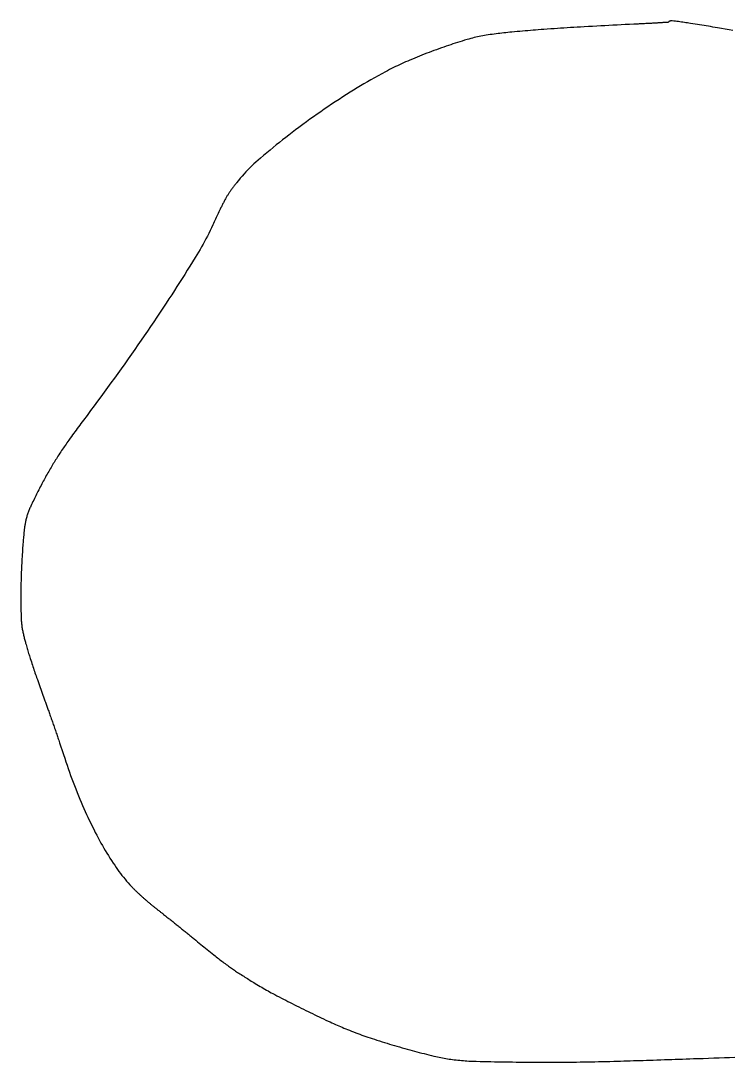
# Model space of a CAD drawing. Extents: x 0 to 1024, y 0 to 751.
# Drawn here: x 0 to 512, y 0 to 751 of the extents above; entities that cross this region are included whole.
import ezdxf

# ---------------------------------------------------------------- set-up
doc = ezdxf.new("R2010")
doc.units = 0

msp = doc.modelspace()

# ---------------------------------------------------------------- linework, layer by layer
for p, q in [((468.23, 750.39), (468, 750.31)), ((468.47, 750.46), (468.23, 750.39)), ((468.72, 750.51), (468.47, 750.46)), ((468.97, 750.54), (468.72, 750.51)), ((469.23, 750.55), (468.97, 750.54)), ((469.49, 750.54), (469.23, 750.55)), ((469.75, 750.52), (469.49, 750.54)), ((470.9, 750.37), (469.75, 750.52)), ((472.01, 750.23), (470.9, 750.37)), ((359.92, 742.95), (358, 742.77)), ((361.82, 743.11), (359.92, 742.95)), ((363.7, 743.28), (361.82, 743.11)), ((365.57, 743.43), (363.7, 743.28)), ((367.45, 743.59), (365.57, 743.43)), ((369.33, 743.74), (367.45, 743.59)), ((371.23, 743.89), (369.33, 743.74)), ((373.15, 744.04), (371.23, 743.89)), ((375.12, 744.19), (373.15, 744.04)), ((377.12, 744.34), (375.12, 744.19)), ((379.64, 744.52), (377.12, 744.34)), ((382.1, 744.7), (379.64, 744.52)), ((384.51, 744.87), (382.1, 744.7)), ((386.9, 745.03), (384.51, 744.87)), ((389.26, 745.19), (386.9, 745.03)), ((391.61, 745.35), (389.26, 745.19)), ((393.97, 745.5), (391.61, 745.35)), ((396.33, 745.64), (393.97, 745.5)), ((398.71, 745.79), (396.33, 745.64)), ((401.13, 745.93), (398.71, 745.79)), ((403.6, 746.08), (401.13, 745.93)), ((406.11, 746.22), (403.6, 746.08)), ((409.23, 746.4), (406.11, 746.22)), ((412.28, 746.56), (409.23, 746.4)), ((415.27, 746.73), (412.28, 746.56)), ((418.22, 746.89), (415.27, 746.73)), ((421.14, 747.04), (418.22, 746.89)), ((424.05, 747.19), (421.14, 747.04)), ((426.97, 747.34), (424.05, 747.19)), ((429.89, 747.49), (426.97, 747.34)), ((432.84, 747.64), (429.89, 747.49)), ((435.84, 747.79), (432.84, 747.64)), ((438.88, 747.93), (435.84, 747.79)), ((442, 748.08), (438.88, 747.93)), ((442.82, 748.12), (442, 748.08)), ((443.62, 748.16), (442.82, 748.12)), ((444.4, 748.2), (443.62, 748.16)), ((445.18, 748.24), (444.4, 748.2)), ((445.95, 748.27), (445.18, 748.24)), ((446.71, 748.31), (445.95, 748.27)), ((447.48, 748.35), (446.71, 748.31)), ((448.24, 748.39), (447.48, 748.35)), ((449.02, 748.43), (448.24, 748.39)), ((449.8, 748.47), (449.02, 748.43)), ((450.61, 748.51), (449.8, 748.47)), ((451.42, 748.55), (450.61, 748.51)), ((452.12, 748.59), (451.42, 748.55)), ((452.8, 748.63), (452.12, 748.59)), ((453.47, 748.66), (452.8, 748.63)), ((454.12, 748.7), (453.47, 748.66)), ((454.78, 748.74), (454.12, 748.7)), ((455.42, 748.77), (454.78, 748.74)), ((456.07, 748.81), (455.42, 748.77)), ((456.73, 748.85), (456.07, 748.81)), ((457.38, 748.89), (456.73, 748.85)), ((458.05, 748.93), (457.38, 748.89)), ((458.73, 748.97), (458.05, 748.93)), ((459.43, 749.01), (458.73, 748.97)), ((460.04, 749.05), (459.43, 749.01)), ((460.65, 749.09), (460.04, 749.05)), ((461.24, 749.12), (460.65, 749.09)), ((461.82, 749.16), (461.24, 749.12)), ((462.4, 749.2), (461.82, 749.16)), ((462.98, 749.23), (462.4, 749.2)), ((463.55, 749.27), (462.98, 749.23)), ((464.13, 749.31), (463.55, 749.27)), ((464.72, 749.34), (464.13, 749.31)), ((465.31, 749.38), (464.72, 749.34)), ((465.91, 749.42), (465.31, 749.38)), ((466.53, 749.46), (465.91, 749.42)), ((466.56, 749.46), (466.53, 749.46)), ((466.6, 749.46), (466.56, 749.46)), ((466.64, 749.47), (466.6, 749.46)), ((466.67, 749.48), (466.64, 749.47)), ((466.7, 749.49), (466.67, 749.48)), ((466.74, 749.5), (466.7, 749.49)), ((466.77, 749.52), (466.74, 749.5)), ((466.8, 749.53), (466.77, 749.52)), ((466.83, 749.55), (466.8, 749.53)), ((466.86, 749.57), (466.83, 749.55)), ((466.89, 749.6), (466.86, 749.57)), ((466.92, 749.62), (466.89, 749.6)), ((466.92, 749.62), (467.12, 749.79)), ((467.33, 749.95), (467.12, 749.79)), ((467.55, 750.09), (467.33, 749.95)), ((467.77, 750.21), (467.55, 750.09)), ((468, 750.31), (467.77, 750.21)), ((473.11, 750.09), (472.01, 750.23)), ((474.19, 749.95), (473.11, 750.09)), ((475.26, 749.8), (474.19, 749.95)), ((476.33, 749.66), (475.26, 749.8)), ((477.39, 749.51), (476.33, 749.66)), ((478.46, 749.36), (477.39, 749.51)), ((479.54, 749.2), (478.46, 749.36)), ((480.64, 749.04), (479.54, 749.2)), ((481.75, 748.88), (480.64, 749.04)), ((482.89, 748.71), (481.75, 748.88)), ((484.58, 748.45), (482.89, 748.71)), ((486.23, 748.2), (484.58, 748.45)), ((487.85, 747.95), (486.23, 748.2)), ((489.44, 747.69), (487.85, 747.95)), ((491.02, 747.44), (489.44, 747.69)), ((492.6, 747.18), (491.02, 747.44)), ((494.17, 746.91), (492.6, 747.18)), ((495.75, 746.65), (494.17, 746.91)), ((497.34, 746.37), (495.75, 746.65)), ((498.95, 746.09), (497.34, 746.37)), ((500.6, 745.79), (498.95, 746.09)), ((502.27, 745.49), (500.6, 745.79)), ((505.12, 744.97), (502.27, 745.49)), ((507.9, 744.46), (505.12, 744.97)), ((510.63, 743.96), (507.9, 744.46)), ((513.32, 743.46), (510.63, 743.96)), ((316.61, 735.47), (314.93, 734.95)), ((318.31, 735.99), (316.61, 735.47)), ((320.05, 736.52), (318.31, 735.99)), ((321.83, 737.05), (320.05, 736.52)), ((323.13, 737.43), (321.83, 737.05)), ((324.4, 737.78), (323.13, 737.43)), ((325.65, 738.11), (324.4, 737.78)), ((326.89, 738.43), (325.65, 738.11)), ((328.12, 738.72), (326.89, 738.43)), ((329.35, 739), (328.12, 738.72)), ((330.59, 739.26), (329.35, 739)), ((331.83, 739.51), (330.59, 739.26)), ((333.08, 739.74), (331.83, 739.51)), ((334.36, 739.96), (333.08, 739.74)), ((335.67, 740.17), (334.36, 739.96)), ((337, 740.37), (335.67, 740.17)), ((338.47, 740.58), (337, 740.37)), ((339.92, 740.78), (338.47, 740.58)), ((341.34, 740.97), (339.92, 740.78)), ((342.74, 741.16), (341.34, 740.97)), ((344.12, 741.33), (342.74, 741.16)), ((345.5, 741.5), (344.12, 741.33)), ((346.89, 741.66), (345.5, 741.5)), ((348.28, 741.82), (346.89, 741.66)), ((349.68, 741.97), (348.28, 741.82)), ((351.1, 742.12), (349.68, 741.97)), ((352.55, 742.26), (351.1, 742.12)), ((354.04, 742.4), (352.55, 742.26)), ((356.04, 742.59), (354.04, 742.4)), ((358, 742.77), (356.04, 742.59)), ((296.13, 728.44), (294.4, 727.79)), ((297.89, 729.09), (296.13, 728.44)), ((299.68, 729.75), (297.89, 729.09)), ((301.52, 730.41), (299.68, 729.75)), ((303.27, 731.03), (301.52, 730.41)), ((304.98, 731.63), (303.27, 731.03)), ((306.66, 732.22), (304.98, 731.63)), ((308.33, 732.79), (306.66, 732.22)), ((309.98, 733.34), (308.33, 732.79)), ((311.62, 733.88), (309.98, 733.34)), ((313.27, 734.42), (311.62, 733.88)), ((314.93, 734.95), (313.27, 734.42)), ((277.51, 720.89), (276.03, 720.23)), ((279.03, 721.55), (277.51, 720.89)), ((280.59, 722.22), (279.03, 721.55)), ((282.38, 722.98), (280.59, 722.22)), ((284.15, 723.71), (282.38, 722.98)), ((285.88, 724.42), (284.15, 723.71)), ((287.59, 725.12), (285.88, 724.42)), ((289.29, 725.8), (287.59, 725.12)), ((290.99, 726.47), (289.29, 725.8)), ((292.69, 727.13), (290.99, 726.47)), ((294.4, 727.79), (292.69, 727.13)), ((263, 713.82), (260.28, 712.36)), ((264.5, 714.61), (263, 713.82)), ((265.97, 715.37), (264.5, 714.61)), ((267.41, 716.11), (265.97, 715.37)), ((268.85, 716.83), (267.41, 716.11)), ((270.27, 717.53), (268.85, 716.83)), ((271.7, 718.22), (270.27, 717.53)), ((273.13, 718.9), (271.7, 718.22)), ((274.57, 719.56), (273.13, 718.9)), ((276.03, 720.23), (274.57, 719.56)), ((249.97, 706.61), (247.48, 705.15)), ((252.48, 708.05), (249.97, 706.61)), ((255.03, 709.48), (252.48, 708.05)), ((257.63, 710.92), (255.03, 709.48)), ((260.28, 712.36), (257.63, 710.92)), ((237.5, 699.09), (234.95, 697.47)), ((240.02, 700.66), (237.5, 699.09)), ((242.51, 702.19), (240.02, 700.66)), ((245, 703.68), (242.51, 702.19)), ((247.48, 705.15), (245, 703.68)), ((224.11, 690.38), (221.47, 688.61)), ((226.8, 692.17), (224.11, 690.38)), ((229.54, 693.97), (226.8, 692.17)), ((232.36, 695.8), (229.54, 693.97)), ((234.95, 697.47), (232.36, 695.8)), ((213.72, 683.26), (211.14, 681.44)), ((216.29, 685.05), (213.72, 683.26)), ((218.87, 686.83), (216.29, 685.05)), ((221.47, 688.61), (218.87, 686.83)), ((203.3, 675.75), (200.6, 673.75)), ((205.95, 677.69), (203.3, 675.75)), ((208.56, 679.58), (205.95, 677.69)), ((211.14, 681.44), (208.56, 679.58)), ((193.37, 668.28), (191.05, 666.49)), ((195.72, 670.08), (193.37, 668.28)), ((198.13, 671.9), (195.72, 670.08)), ((200.6, 673.75), (198.13, 671.9)), ((184.26, 661.1), (182.01, 659.28)), ((186.51, 662.91), (184.26, 661.1)), ((188.77, 664.7), (186.51, 662.91)), ((191.05, 666.49), (188.77, 664.7)), ((175.16, 653.58), (172.8, 651.58)), ((177.47, 655.53), (175.16, 653.58)), ((179.75, 657.42), (177.47, 655.53)), ((182.01, 659.28), (179.75, 657.42)), ((166.62, 646), (165.19, 644.59)), ((168.1, 647.4), (166.62, 646)), ((169.61, 648.79), (168.1, 647.4)), ((171.18, 650.18), (169.61, 648.79)), ((172.8, 651.58), (171.18, 650.18)), ((159.69, 638.72), (158.34, 637.16)), ((161.04, 640.23), (159.69, 638.72)), ((162.4, 641.71), (161.04, 640.23)), ((163.78, 643.16), (162.4, 641.71)), ((165.19, 644.59), (163.78, 643.16)), ((153.04, 630.51), (152.68, 630.02)), ((153.39, 630.98), (153.04, 630.51)), ((153.75, 631.46), (153.39, 630.98)), ((154.12, 631.93), (153.75, 631.46)), ((154.49, 632.41), (154.12, 631.93)), ((154.86, 632.9), (154.49, 632.41)), ((155.25, 633.39), (154.86, 632.9)), ((155.65, 633.88), (155.25, 633.39)), ((157, 635.55), (155.65, 633.88)), ((158.34, 637.16), (157, 635.55)), ((147.93, 622.8), (147.61, 622.22)), ((148.2, 623.27), (147.93, 622.8)), ((148.46, 623.72), (148.2, 623.27)), ((148.72, 624.16), (148.46, 623.72)), ((148.98, 624.6), (148.72, 624.16)), ((149.25, 625.03), (148.98, 624.6)), ((149.51, 625.45), (149.25, 625.03)), ((149.78, 625.87), (149.51, 625.45)), ((150.06, 626.29), (149.78, 625.87)), ((150.34, 626.72), (150.06, 626.29)), ((150.63, 627.14), (150.34, 626.72)), ((150.92, 627.57), (150.63, 627.14)), ((151.23, 628.01), (150.92, 627.57)), ((151.6, 628.53), (151.23, 628.01)), ((151.96, 629.04), (151.6, 628.53)), ((152.32, 629.54), (151.96, 629.04)), ((152.68, 630.02), (152.32, 629.54)), ((144.38, 615.99), (143.87, 614.91)), ((144.67, 616.59), (144.38, 615.99)), ((144.96, 617.17), (144.67, 616.59)), ((145.24, 617.75), (144.96, 617.17)), ((145.53, 618.31), (145.24, 617.75)), ((145.81, 618.87), (145.53, 618.31)), ((146.1, 619.43), (145.81, 618.87)), ((146.39, 619.98), (146.1, 619.43)), ((146.68, 620.53), (146.39, 619.98)), ((146.98, 621.09), (146.68, 620.53)), ((147.29, 621.65), (146.98, 621.09)), ((147.61, 622.22), (147.29, 621.65)), ((140.94, 608.74), (140.47, 607.72)), ((141.42, 609.75), (140.94, 608.74)), ((141.9, 610.77), (141.42, 609.75)), ((142.38, 611.78), (141.9, 610.77)), ((142.87, 612.81), (142.38, 611.78)), ((143.36, 613.85), (142.87, 612.81)), ((143.87, 614.91), (143.36, 613.85)), ((137.52, 601.4), (136.54, 599.36)), ((138.5, 603.5), (137.52, 601.4)), ((139, 604.59), (138.5, 603.5)), ((139.5, 605.65), (139, 604.59)), ((139.98, 606.69), (139.5, 605.65)), ((140.47, 607.72), (139.98, 606.69)), ((133.57, 593.48), (132.56, 591.57)), ((134.57, 595.41), (133.57, 593.48)), ((135.56, 597.37), (134.57, 595.41)), ((136.54, 599.36), (135.56, 597.37)), ((129.37, 585.87), (128.25, 583.95)), ((130.46, 587.77), (129.37, 585.87)), ((131.52, 589.67), (130.46, 587.77)), ((132.56, 591.57), (131.52, 589.67)), ((125.88, 580.03), (123.93, 576.89)), ((127.08, 582.01), (125.88, 580.03)), ((128.25, 583.95), (127.08, 582.01)), ((120.13, 570.8), (118.26, 567.84)), ((122.01, 573.82), (120.13, 570.8)), ((123.93, 576.89), (122.01, 573.82)), ((116.4, 564.9), (114.54, 561.99)), ((118.26, 567.84), (116.4, 564.9)), ((110.79, 556.16), (108.88, 553.22)), ((112.67, 559.08), (110.79, 556.16)), ((114.54, 561.99), (112.67, 559.08)), ((106.93, 550.25), (104.94, 547.22)), ((108.88, 553.22), (106.93, 550.25)), ((100.53, 540.57), (98.21, 537.09)), ((102.9, 544.14), (100.53, 540.57)), ((104.94, 547.22), (102.9, 544.14)), ((95.92, 533.67), (93.65, 530.31)), ((98.21, 537.09), (95.92, 533.67)), ((91.39, 526.99), (89.13, 523.68)), ((93.65, 530.31), (91.39, 526.99)), ((86.87, 520.39), (84.58, 517.08)), ((89.13, 523.68), (86.87, 520.39)), ((79.91, 510.38), (77.5, 506.96)), ((82.26, 513.75), (79.91, 510.38)), ((84.58, 517.08), (82.26, 513.75)), ((75.02, 503.46), (72.49, 499.89)), ((77.5, 506.96), (75.02, 503.46)), ((70, 496.41), (67.55, 492.99)), ((72.49, 499.89), (70, 496.41)), ((65.12, 489.63), (62.71, 486.3)), ((67.55, 492.99), (65.12, 489.63)), ((60.3, 483), (57.88, 479.7)), ((62.71, 486.3), (60.3, 483)), ((52.97, 473.06), (50.46, 469.69)), ((55.44, 476.39), (52.97, 473.06)), ((57.88, 479.7), (55.44, 476.39)), ((47.89, 466.26), (45.26, 462.76)), ((50.46, 469.69), (47.89, 466.26)), ((41.69, 457.99), (40.83, 456.83)), ((42.55, 459.15), (41.69, 457.99)), ((43.44, 460.33), (42.55, 459.15)), ((44.34, 461.54), (43.44, 460.33)), ((45.26, 462.76), (44.34, 461.54)), ((36.56, 450.98), (35.68, 449.76)), ((37.43, 452.18), (36.56, 450.98)), ((38.28, 453.35), (37.43, 452.18)), ((39.13, 454.52), (38.28, 453.35)), ((39.98, 455.67), (39.13, 454.52)), ((40.83, 456.83), (39.98, 455.67)), ((30.77, 442.77), (30.14, 441.83)), ((31.41, 443.71), (30.77, 442.77)), ((32.06, 444.65), (31.41, 443.71)), ((32.72, 445.59), (32.06, 444.65)), ((33.39, 446.55), (32.72, 445.59)), ((34.08, 447.52), (33.39, 446.55)), ((34.79, 448.51), (34.08, 447.52)), ((35.68, 449.76), (34.79, 448.51)), ((26.3, 435.98), (25.72, 435.06)), ((26.91, 436.92), (26.3, 435.98)), ((27.57, 437.94), (26.91, 436.92)), ((28.22, 438.94), (27.57, 437.94)), ((28.86, 439.92), (28.22, 438.94)), ((29.5, 440.88), (28.86, 439.92)), ((30.14, 441.83), (29.5, 440.88)), ((21.34, 427.85), (20.8, 426.9)), ((21.88, 428.77), (21.34, 427.85)), ((22.42, 429.68), (21.88, 428.77)), ((22.96, 430.58), (22.42, 429.68)), ((23.49, 431.48), (22.96, 430.58)), ((24.04, 432.37), (23.49, 431.48)), ((24.59, 433.26), (24.04, 432.37)), ((25.15, 434.15), (24.59, 433.26)), ((25.72, 435.06), (25.15, 434.15)), ((17.4, 420.84), (16.86, 419.85)), ((17.94, 421.84), (17.4, 420.84)), ((18.5, 422.84), (17.94, 421.84)), ((19.07, 423.85), (18.5, 422.84)), ((19.65, 424.88), (19.07, 423.85)), ((20.24, 425.93), (19.65, 424.88)), ((20.8, 426.9), (20.24, 425.93)), ((13.62, 413.69), (13.05, 412.59)), ((14.17, 414.76), (13.62, 413.69)), ((14.72, 415.81), (14.17, 414.76)), ((15.25, 416.84), (14.72, 415.81)), ((15.79, 417.85), (15.25, 416.84)), ((16.32, 418.86), (15.79, 417.85)), ((16.86, 419.85), (16.32, 418.86)), ((9.39, 405.22), (8.88, 404.16)), ((9.9, 406.27), (9.39, 405.22)), ((10.41, 407.31), (9.9, 406.27)), ((10.92, 408.35), (10.41, 407.31)), ((11.44, 409.39), (10.92, 408.35)), ((11.96, 410.44), (11.44, 409.39)), ((12.5, 411.5), (11.96, 410.44)), ((13.05, 412.59), (12.5, 411.5)), ((6.17, 398.29), (5.92, 397.66)), ((6.44, 398.93), (6.17, 398.29)), ((6.72, 399.56), (6.44, 398.93)), ((7.01, 400.21), (6.72, 399.56)), ((7.31, 400.87), (7.01, 400.21)), ((7.84, 401.99), (7.31, 400.87)), ((8.36, 403.09), (7.84, 401.99)), ((8.88, 404.16), (8.36, 403.09)), ((3.66, 390.45), (3.51, 389.81)), ((3.81, 391.09), (3.66, 390.45)), ((3.98, 391.74), (3.81, 391.09)), ((4.16, 392.4), (3.98, 391.74)), ((4.35, 393.07), (4.16, 392.4)), ((4.56, 393.76), (4.35, 393.07)), ((4.77, 394.44), (4.56, 393.76)), ((4.99, 395.1), (4.77, 394.44)), ((5.21, 395.75), (4.99, 395.1)), ((5.44, 396.39), (5.21, 395.75)), ((5.67, 397.03), (5.44, 396.39)), ((5.92, 397.66), (5.67, 397.03)), ((2.5, 383.02), (2.39, 381.97)), ((2.62, 384.1), (2.5, 383.02)), ((2.75, 385.2), (2.62, 384.1)), ((2.84, 385.89), (2.75, 385.2)), ((2.93, 386.57), (2.84, 385.89)), ((3.03, 387.23), (2.93, 386.57)), ((3.14, 387.89), (3.03, 387.23)), ((3.25, 388.53), (3.14, 387.89)), ((3.38, 389.17), (3.25, 388.53)), ((3.51, 389.81), (3.38, 389.17)), ((1.8, 375.75), (1.71, 374.69)), ((1.89, 376.79), (1.8, 375.75)), ((1.98, 377.83), (1.89, 376.79)), ((2.07, 378.86), (1.98, 377.83)), ((2.17, 379.89), (2.07, 378.86)), ((2.28, 380.92), (2.17, 379.89)), ((2.39, 381.97), (2.28, 380.92)), ((1.32, 369.2), (1.22, 367.6)), ((1.43, 370.83), (1.32, 369.2)), ((1.55, 372.5), (1.43, 370.83)), ((1.63, 373.6), (1.55, 372.5)), ((1.71, 374.69), (1.63, 373.6)), ((0.85, 361.34), (0.77, 359.77)), ((0.94, 362.9), (0.85, 361.34)), ((1.02, 364.45), (0.94, 362.9)), ((1.12, 366.02), (1.02, 364.45)), ((1.22, 367.6), (1.12, 366.02)), ((0.48, 353.28), (0.42, 351.7)), ((0.55, 354.95), (0.48, 353.28)), ((0.62, 356.58), (0.55, 354.95)), ((0.69, 358.19), (0.62, 356.58)), ((0.77, 359.77), (0.69, 358.19)), ((0.24, 345.67), (0.21, 344.19)), ((0.28, 347.15), (0.24, 345.67)), ((0.32, 348.65), (0.28, 347.15)), ((0.37, 350.16), (0.32, 348.65)), ((0.42, 351.7), (0.37, 350.16)), ((0.13, 338.23), (0.12, 336.68)), ((0.14, 339.74), (0.13, 338.23)), ((0.16, 341.24), (0.14, 339.74)), ((0.18, 342.72), (0.16, 341.24)), ((0.21, 344.19), (0.18, 342.72)), ((0.12, 336.68), (0.12, 335.1)), ((0.12, 335.1), (0.12, 333.77)), ((0.12, 333.77), (0.12, 332.47)), ((0.12, 332.47), (0.13, 331.19)), ((0.13, 331.19), (0.14, 329.92)), ((0.14, 329.92), (0.16, 328.67)), ((0.16, 328.67), (0.18, 327.43)), ((0.18, 327.43), (0.2, 326.18)), ((0.2, 326.18), (0.23, 324.93)), ((0.23, 324.93), (0.26, 323.67)), ((0.26, 323.67), (0.3, 322.39)), ((0.3, 322.39), (0.35, 321.08)), ((0.35, 321.08), (0.39, 319.75)), ((0.39, 319.75), (0.43, 318.96)), ((0.43, 318.96), (0.47, 318.19)), ((0.47, 318.19), (0.52, 317.43)), ((0.52, 317.43), (0.58, 316.69)), ((0.58, 316.69), (0.66, 315.95)), ((0.66, 315.95), (0.74, 315.22)), ((0.74, 315.22), (0.83, 314.49)), ((0.83, 314.49), (0.94, 313.75)), ((0.94, 313.75), (1.06, 313.01)), ((1.06, 313.01), (1.19, 312.27)), ((1.19, 312.27), (1.33, 311.51)), ((1.33, 311.51), (1.48, 310.73)), ((1.48, 310.73), (1.64, 309.98)), ((1.64, 309.98), (1.8, 309.24)), ((1.8, 309.24), (1.96, 308.52)), ((1.96, 308.52), (2.12, 307.81)), ((2.12, 307.81), (2.29, 307.1)), ((2.29, 307.1), (2.46, 306.4)), ((2.46, 306.4), (2.63, 305.71)), ((2.63, 305.71), (2.81, 305.01)), ((2.81, 305.01), (2.99, 304.3)), ((2.99, 304.3), (3.18, 303.58)), ((3.18, 303.58), (3.38, 302.86)), ((3.38, 302.86), (3.59, 302.12)), ((3.59, 302.12), (3.87, 301.15)), ((3.87, 301.15), (4.14, 300.2)), ((4.14, 300.2), (4.41, 299.27)), ((4.41, 299.27), (4.68, 298.35)), ((4.68, 298.35), (4.95, 297.45)), ((4.95, 297.45), (5.22, 296.54)), ((5.22, 296.54), (5.49, 295.64)), ((5.49, 295.64), (5.77, 294.74)), ((5.77, 294.74), (6.05, 293.83)), ((6.05, 293.83), (6.34, 292.9)), ((6.34, 292.9), (6.63, 291.96)), ((6.63, 291.96), (6.94, 291)), ((6.94, 291), (7.32, 289.81)), ((7.32, 289.81), (7.7, 288.64)), ((7.7, 288.64), (8.07, 287.49)), ((8.07, 287.49), (8.44, 286.36)), ((8.44, 286.36), (8.81, 285.25)), ((8.81, 285.25), (9.18, 284.13)), ((9.18, 284.13), (9.55, 283.02)), ((9.55, 283.02), (9.93, 281.91)), ((9.93, 281.91), (10.31, 280.78)), ((10.31, 280.78), (10.7, 279.64)), ((10.7, 279.64), (11.1, 278.48)), ((11.1, 278.48), (11.51, 277.3)), ((11.51, 277.3), (12.03, 275.84)), ((12.03, 275.84), (12.53, 274.41)), ((12.53, 274.41), (13.02, 273.01)), ((13.02, 273.01), (13.51, 271.62)), ((13.51, 271.62), (14, 270.25)), ((14, 270.25), (14.48, 268.89)), ((14.48, 268.89), (14.97, 267.53)), ((14.97, 267.53), (15.46, 266.16)), ((15.46, 266.16), (15.96, 264.78)), ((15.96, 264.78), (16.47, 263.38)), ((16.47, 263.38), (16.98, 261.96)), ((16.98, 261.96), (17.51, 260.5)), ((17.51, 260.5), (17.8, 259.72)), ((17.8, 259.72), (18.08, 258.95)), ((18.08, 258.95), (18.35, 258.2)), ((18.35, 258.2), (18.62, 257.46)), ((18.62, 257.46), (18.88, 256.73)), ((18.88, 256.73), (19.14, 256)), ((19.14, 256), (19.41, 255.27)), ((19.41, 255.27), (19.67, 254.53)), ((19.67, 254.53), (19.93, 253.79)), ((19.93, 253.79), (20.2, 253.04)), ((20.2, 253.04), (20.47, 252.27)), ((20.47, 252.27), (20.75, 251.49)), ((20.75, 251.49), (21.08, 250.57)), ((21.08, 250.57), (21.39, 249.67)), ((21.39, 249.67), (21.7, 248.79)), ((21.7, 248.79), (22.01, 247.92)), ((22.01, 247.92), (22.31, 247.05)), ((22.31, 247.05), (22.61, 246.19)), ((22.61, 246.19), (22.91, 245.33)), ((22.91, 245.33), (23.21, 244.47)), ((23.21, 244.47), (23.52, 243.6)), ((23.52, 243.6), (23.82, 242.71)), ((23.82, 242.71), (24.13, 241.81)), ((24.13, 241.81), (24.45, 240.89)), ((24.45, 240.89), (24.77, 239.99)), ((24.77, 239.99), (25.07, 239.1)), ((25.07, 239.1), (25.37, 238.22)), ((25.37, 238.22), (25.67, 237.36)), ((25.67, 237.36), (25.96, 236.51)), ((25.96, 236.51), (26.25, 235.66)), ((26.25, 235.66), (26.54, 234.81)), ((26.54, 234.81), (26.83, 233.96)), ((26.83, 233.96), (27.13, 233.1)), ((27.13, 233.1), (27.42, 232.22)), ((27.42, 232.22), (27.72, 231.33)), ((27.72, 231.33), (28.03, 230.42)), ((28.03, 230.42), (28.28, 229.68)), ((28.28, 229.68), (28.53, 228.95)), ((28.53, 228.95), (28.77, 228.24)), ((28.77, 228.24), (29, 227.53)), ((29, 227.53), (29.24, 226.83)), ((29.24, 226.83), (29.47, 226.14)), ((29.47, 226.14), (29.7, 225.44)), ((29.7, 225.44), (29.93, 224.74)), ((29.93, 224.74), (30.16, 224.03)), ((30.16, 224.03), (30.4, 223.32)), ((30.4, 223.32), (30.63, 222.59)), ((30.63, 222.59), (30.88, 221.84)), ((30.88, 221.84), (31.73, 219.23)), ((31.73, 219.23), (32.58, 216.67)), ((32.58, 216.67), (33.43, 214.17)), ((33.43, 214.17), (34.29, 211.71)), ((34.29, 211.71), (35.15, 209.28)), ((35.15, 209.28), (36.02, 206.86)), ((36.02, 206.86), (36.9, 204.45)), ((36.9, 204.45), (37.81, 202.03)), ((37.81, 202.03), (38.74, 199.6)), ((38.74, 199.6), (39.7, 197.14)), ((39.7, 197.14), (40.69, 194.64)), ((40.69, 194.64), (41.71, 192.09)), ((41.71, 192.09), (42.67, 189.76)), ((42.67, 189.76), (43.61, 187.48)), ((43.61, 187.48), (44.56, 185.26)), ((44.56, 185.26), (45.51, 183.07)), ((45.51, 183.07), (46.47, 180.91)), ((46.47, 180.91), (47.44, 178.77)), ((47.44, 178.77), (48.43, 176.64)), ((48.43, 176.64), (49.45, 174.51)), ((49.45, 174.51), (50.49, 172.36)), ((50.49, 172.36), (51.56, 170.19)), ((51.56, 170.19), (52.67, 167.99)), ((52.67, 167.99), (53.81, 165.75)), ((53.81, 165.75), (54.84, 163.78)), ((54.84, 163.78), (55.87, 161.86)), ((55.87, 161.86), (56.88, 159.98)), ((56.88, 159.98), (57.91, 158.13)), ((57.91, 158.13), (58.93, 156.31)), ((58.93, 156.31), (59.97, 154.51)), ((59.97, 154.51), (61.03, 152.72)), ((61.03, 152.72), (62.11, 150.93)), ((62.11, 150.93), (63.21, 149.13)), ((63.21, 149.13), (64.35, 147.32)), ((64.35, 147.32), (65.52, 145.48)), ((65.52, 145.48), (66.73, 143.62)), ((66.73, 143.62), (67.77, 142.06)), ((67.77, 142.06), (68.81, 140.54)), ((68.81, 140.54), (69.84, 139.07)), ((69.84, 139.07), (70.88, 137.63)), ((70.88, 137.63), (71.94, 136.22)), ((71.94, 136.22), (73.01, 134.83)), ((73.01, 134.83), (74.1, 133.46)), ((74.1, 133.46), (75.22, 132.1)), ((75.22, 132.1), (76.37, 130.75)), ((76.37, 130.75), (77.56, 129.39)), ((77.56, 129.39), (78.78, 128.03)), ((78.78, 128.03), (80.05, 126.65)), ((80.05, 126.65), (80.35, 126.34)), ((80.35, 126.34), (80.64, 126.03)), ((80.64, 126.03), (80.92, 125.73)), ((80.92, 125.73), (81.21, 125.44)), ((81.21, 125.44), (81.49, 125.15)), ((81.49, 125.15), (81.77, 124.86)), ((81.77, 124.86), (82.05, 124.58)), ((82.05, 124.58), (82.34, 124.3)), ((82.34, 124.3), (82.63, 124.01)), ((82.63, 124.01), (82.93, 123.72)), ((82.93, 123.72), (83.23, 123.43)), ((83.23, 123.43), (83.55, 123.13)), ((83.55, 123.13), (83.95, 122.76)), ((83.95, 122.76), (84.34, 122.39)), ((84.34, 122.39), (84.73, 122.02)), ((84.73, 122.02), (85.11, 121.67)), ((85.11, 121.67), (85.49, 121.32)), ((85.49, 121.32), (85.87, 120.97)), ((85.87, 120.97), (86.25, 120.62)), ((86.25, 120.62), (86.63, 120.27)), ((86.63, 120.27), (87.02, 119.92)), ((87.02, 119.92), (87.41, 119.56)), ((87.41, 119.56), (87.82, 119.2)), ((87.82, 119.2), (88.23, 118.83)), ((88.23, 118.83), (88.66, 118.45)), ((88.66, 118.45), (89.08, 118.08)), ((89.08, 118.08), (89.5, 117.71)), ((89.5, 117.71), (89.91, 117.35)), ((89.91, 117.35), (90.31, 116.99)), ((90.31, 116.99), (90.72, 116.64)), ((90.72, 116.64), (91.13, 116.29)), ((91.13, 116.29), (91.54, 115.94)), ((91.54, 115.94), (91.96, 115.58)), ((91.96, 115.58), (92.38, 115.22)), ((92.38, 115.22), (92.81, 114.86)), ((92.81, 114.86), (93.25, 114.49)), ((93.25, 114.49), (93.64, 114.16)), ((93.64, 114.16), (94.03, 113.84)), ((94.03, 113.84), (94.41, 113.52)), ((94.41, 113.52), (94.78, 113.22)), ((94.78, 113.22), (95.16, 112.91)), ((95.16, 112.91), (95.53, 112.61)), ((95.53, 112.61), (95.9, 112.31)), ((95.9, 112.31), (96.28, 112.01)), ((96.28, 112.01), (96.66, 111.71)), ((96.66, 111.71), (97.05, 111.41)), ((97.05, 111.41), (97.44, 111.1)), ((97.44, 111.1), (97.85, 110.79)), ((97.85, 110.79), (98.31, 110.43)), ((98.31, 110.43), (98.75, 110.09)), ((98.75, 110.09), (99.19, 109.75)), ((99.19, 109.75), (99.62, 109.41)), ((99.62, 109.41), (100.05, 109.08)), ((100.05, 109.08), (100.47, 108.75)), ((100.47, 108.75), (100.89, 108.42)), ((100.89, 108.42), (101.32, 108.09)), ((101.32, 108.09), (101.75, 107.75)), ((101.75, 107.75), (102.18, 107.41)), ((102.18, 107.41), (102.63, 107.06)), ((102.63, 107.06), (103.08, 106.7)), ((103.08, 106.7), (103.7, 106.21)), ((103.7, 106.21), (104.31, 105.72)), ((104.31, 105.72), (104.9, 105.25)), ((104.9, 105.25), (105.49, 104.78)), ((105.49, 104.78), (106.07, 104.32)), ((106.07, 104.32), (106.65, 103.86)), ((106.65, 103.86), (107.23, 103.4)), ((107.23, 103.4), (107.81, 102.93)), ((107.81, 102.93), (108.4, 102.46)), ((108.4, 102.46), (109, 101.99)), ((109, 101.99), (109.6, 101.5)), ((109.6, 101.5), (110.22, 101.01)), ((110.22, 101.01), (110.89, 100.47)), ((110.89, 100.47), (111.54, 99.95)), ((111.54, 99.95), (112.19, 99.43)), ((112.19, 99.43), (112.82, 98.92)), ((112.82, 98.92), (113.45, 98.42)), ((113.45, 98.42), (114.07, 97.92)), ((114.07, 97.92), (114.69, 97.42)), ((114.69, 97.42), (115.32, 96.91)), ((115.32, 96.91), (115.95, 96.4)), ((115.95, 96.4), (116.59, 95.89)), ((116.59, 95.89), (117.24, 95.36)), ((117.24, 95.36), (117.91, 94.82)), ((117.91, 94.82), (118.53, 94.32)), ((118.53, 94.32), (119.13, 93.83)), ((119.13, 93.83), (119.72, 93.35)), ((119.72, 93.35), (120.31, 92.87)), ((120.31, 92.87), (120.89, 92.4)), ((120.89, 92.4), (121.46, 91.93)), ((121.46, 91.93), (122.04, 91.46)), ((122.04, 91.46), (122.62, 90.99)), ((122.62, 90.99), (123.2, 90.52)), ((123.2, 90.52), (123.79, 90.03)), ((123.79, 90.03), (124.39, 89.54)), ((124.39, 89.54), (125.01, 89.04)), ((125.01, 89.04), (126.25, 88.02)), ((126.25, 88.02), (127.46, 87.03)), ((127.46, 87.03), (128.65, 86.06)), ((128.65, 86.06), (129.83, 85.1)), ((129.83, 85.1), (130.99, 84.16)), ((130.99, 84.16), (132.15, 83.21)), ((132.15, 83.21), (133.32, 82.28)), ((133.32, 82.28), (134.49, 81.33)), ((134.49, 81.33), (135.67, 80.38)), ((135.67, 80.38), (136.87, 79.42)), ((136.87, 79.42), (138.09, 78.44)), ((138.09, 78.44), (139.34, 77.45)), ((139.34, 77.45), (140.17, 76.78)), ((140.17, 76.78), (140.99, 76.14)), ((140.99, 76.14), (141.79, 75.51)), ((141.79, 75.51), (142.59, 74.89)), ((142.59, 74.89), (143.38, 74.28)), ((143.38, 74.28), (144.16, 73.68)), ((144.16, 73.68), (144.95, 73.08)), ((144.95, 73.08), (145.75, 72.48)), ((145.75, 72.48), (146.56, 71.88)), ((146.56, 71.88), (147.38, 71.27)), ((147.38, 71.27), (148.21, 70.66)), ((148.21, 70.66), (149.07, 70.03)), ((149.07, 70.03), (149.83, 69.48)), ((149.83, 69.48), (150.57, 68.94)), ((150.57, 68.94), (151.31, 68.42)), ((151.31, 68.42), (152.03, 67.91)), ((152.03, 67.91), (152.76, 67.4)), ((152.76, 67.4), (153.48, 66.9)), ((153.48, 66.9), (154.2, 66.41)), ((154.2, 66.41), (154.93, 65.91)), ((154.93, 65.91), (155.67, 65.42)), ((155.67, 65.42), (156.42, 64.92)), ((156.42, 64.92), (157.18, 64.42)), ((157.18, 64.42), (157.97, 63.9)), ((157.97, 63.9), (158.92, 63.29)), ((158.92, 63.29), (159.86, 62.69)), ((159.86, 62.69), (160.78, 62.1)), ((160.78, 62.1), (161.68, 61.52)), ((161.68, 61.52), (162.58, 60.95)), ((162.58, 60.95), (163.48, 60.39)), ((163.48, 60.39), (164.38, 59.82)), ((164.38, 59.82), (165.29, 59.26)), ((165.29, 59.26), (166.2, 58.7)), ((166.2, 58.7), (167.13, 58.12)), ((167.13, 58.12), (168.08, 57.55)), ((168.08, 57.55), (169.05, 56.96)), ((169.05, 56.96), (170.25, 56.23)), ((170.25, 56.23), (171.43, 55.53)), ((171.43, 55.53), (172.59, 54.84)), ((172.59, 54.84), (173.74, 54.17)), ((173.74, 54.17), (174.89, 53.51)), ((174.89, 53.51), (176.03, 52.86)), ((176.03, 52.86), (177.17, 52.21)), ((177.17, 52.21), (178.32, 51.57)), ((178.32, 51.57), (179.49, 50.93)), ((179.49, 50.93), (180.68, 50.28)), ((180.68, 50.28), (181.89, 49.63)), ((181.89, 49.63), (183.13, 48.97)), ((183.13, 48.97), (184.78, 48.1)), ((184.78, 48.1), (186.39, 47.25)), ((186.39, 47.25), (187.98, 46.42)), ((187.98, 46.42), (189.55, 45.61)), ((189.55, 45.61), (191.11, 44.8)), ((191.11, 44.8), (192.66, 44.01)), ((192.66, 44.01), (194.21, 43.21)), ((194.21, 43.21), (195.77, 42.42)), ((195.77, 42.42), (197.35, 41.62)), ((197.35, 41.62), (198.95, 40.82)), ((198.95, 40.82), (200.58, 40)), ((200.58, 40), (202.25, 39.17)), ((202.25, 39.17), (203.93, 38.34)), ((203.93, 38.34), (205.58, 37.52)), ((205.58, 37.52), (207.2, 36.73)), ((207.2, 36.73), (208.79, 35.95)), ((208.79, 35.95), (210.38, 35.18)), ((210.38, 35.18), (211.96, 34.42)), ((211.96, 34.42), (213.54, 33.66)), ((213.54, 33.66), (215.13, 32.9)), ((215.13, 32.9), (216.73, 32.14)), ((216.73, 32.14), (218.36, 31.37)), ((218.36, 31.37), (220.03, 30.6)), ((220.03, 30.6), (221.73, 29.8)), ((221.73, 29.8), (223.04, 29.2)), ((223.04, 29.2), (224.32, 28.61)), ((224.32, 28.61), (225.59, 28.04)), ((225.59, 28.04), (226.84, 27.48)), ((226.84, 27.48), (228.08, 26.93)), ((228.08, 26.93), (229.32, 26.39)), ((229.32, 26.39), (230.56, 25.86)), ((230.56, 25.86), (231.8, 25.33)), ((231.8, 25.33), (233.07, 24.8)), ((233.07, 24.8), (234.35, 24.27)), ((234.35, 24.27), (235.66, 23.74)), ((235.66, 23.74), (237, 23.2)), ((237, 23.2), (238.54, 22.59)), ((238.54, 22.59), (240.05, 22)), ((240.05, 22), (241.54, 21.42)), ((241.54, 21.42), (243.01, 20.87)), ((243.01, 20.87), (244.47, 20.32)), ((244.47, 20.32), (245.93, 19.79)), ((245.93, 19.79), (247.38, 19.27)), ((247.38, 19.27), (248.85, 18.76)), ((248.85, 18.76), (250.34, 18.24)), ((250.34, 18.24), (251.85, 17.73)), ((251.85, 17.73), (253.39, 17.22)), ((253.39, 17.22), (254.97, 16.71)), ((254.97, 16.71), (256.85, 16.1)), ((256.85, 16.1), (258.7, 15.51)), ((258.7, 15.51), (260.52, 14.93)), ((260.52, 14.93), (262.32, 14.37)), ((262.32, 14.37), (264.1, 13.83)), ((264.1, 13.83), (265.87, 13.29)), ((265.87, 13.29), (267.65, 12.75)), ((267.65, 12.75), (269.43, 12.22)), ((269.43, 12.22), (271.24, 11.7)), ((271.24, 11.7), (273.07, 11.17)), ((273.07, 11.17), (274.94, 10.63)), ((274.94, 10.63), (276.85, 10.09)), ((276.85, 10.09), (278.67, 9.59)), ((278.67, 9.59), (280.45, 9.09)), ((280.45, 9.09), (282.2, 8.62)), ((282.2, 8.62), (283.93, 8.15)), ((283.93, 8.15), (285.65, 7.69)), ((285.65, 7.69), (287.36, 7.25)), ((287.36, 7.25), (289.07, 6.81)), ((289.07, 6.81), (290.79, 6.37)), ((290.79, 6.37), (292.52, 5.93)), ((292.52, 5.93), (294.29, 5.5)), ((294.29, 5.5), (296.08, 5.06)), ((296.08, 5.06), (297.92, 4.61)), ((297.92, 4.61), (299.18, 4.32)), ((299.18, 4.32), (300.41, 4.04)), ((300.41, 4.04), (301.62, 3.78)), ((301.62, 3.78), (302.82, 3.53)), ((302.82, 3.53), (304.01, 3.3)), ((304.01, 3.3), (305.2, 3.08)), ((305.2, 3.08), (306.38, 2.87)), ((306.38, 2.87), (307.58, 2.68)), ((307.58, 2.68), (308.79, 2.49)), ((308.79, 2.49), (310.02, 2.32)), ((310.02, 2.32), (311.27, 2.15)), ((311.27, 2.15), (312.55, 1.99)), ((312.55, 1.99), (313.92, 1.83)), ((313.92, 1.83), (315.26, 1.69)), ((315.26, 1.69), (316.58, 1.55)), ((316.58, 1.55), (317.88, 1.43)), ((317.88, 1.43), (319.17, 1.32)), ((319.17, 1.32), (320.46, 1.22)), ((320.46, 1.22), (321.74, 1.14)), ((321.74, 1.14), (323.04, 1.06)), ((323.04, 1.06), (324.34, 0.99)), ((324.34, 0.99), (325.67, 0.94)), ((325.67, 0.94), (327.01, 0.89)), ((327.01, 0.89), (328.39, 0.85)), ((328.39, 0.85), (331.13, 0.79)), ((331.13, 0.79), (333.81, 0.73)), ((333.81, 0.73), (336.44, 0.67)), ((336.44, 0.67), (339.03, 0.62)), ((339.03, 0.62), (341.6, 0.57)), ((341.6, 0.57), (344.16, 0.52)), ((344.16, 0.52), (346.72, 0.48)), ((346.72, 0.48), (349.29, 0.44)), ((349.29, 0.44), (351.89, 0.41)), ((351.89, 0.41), (354.52, 0.37)), ((354.52, 0.37), (357.2, 0.34)), ((357.2, 0.34), (359.94, 0.32)), ((359.94, 0.32), (362.98, 0.29)), ((362.98, 0.29), (365.96, 0.27)), ((365.96, 0.27), (368.88, 0.25)), ((368.88, 0.25), (371.77, 0.23)), ((371.77, 0.23), (374.62, 0.22)), ((374.62, 0.22), (377.47, 0.22)), ((377.47, 0.22), (380.31, 0.22)), ((380.31, 0.22), (383.17, 0.22)), ((383.17, 0.22), (386.05, 0.23)), ((386.05, 0.23), (388.98, 0.24)), ((388.98, 0.24), (391.96, 0.26)), ((391.96, 0.26), (395, 0.28)), ((395, 0.28), (397.82, 0.31)), ((397.82, 0.31), (400.58, 0.33)), ((400.58, 0.33), (403.29, 0.37)), ((403.29, 0.37), (405.97, 0.4)), ((405.97, 0.4), (408.62, 0.44)), ((408.62, 0.44), (411.25, 0.49)), ((411.25, 0.49), (413.89, 0.54)), ((413.89, 0.54), (416.54, 0.6)), ((416.54, 0.6), (419.21, 0.66)), ((419.21, 0.66), (421.92, 0.73)), ((421.92, 0.73), (424.68, 0.8)), ((424.68, 0.8), (427.5, 0.88)), ((427.5, 0.88), (429.97, 0.96)), ((429.97, 0.96), (432.38, 1.03)), ((432.38, 1.03), (434.75, 1.1)), ((434.75, 1.1), (437.09, 1.17)), ((437.09, 1.17), (439.41, 1.24)), ((439.41, 1.24), (441.71, 1.31)), ((441.71, 1.31), (444.02, 1.39)), ((444.02, 1.39), (446.33, 1.46)), ((446.33, 1.46), (448.67, 1.53)), ((448.67, 1.53), (451.04, 1.61)), ((451.04, 1.61), (453.46, 1.69)), ((453.46, 1.69), (455.92, 1.77)), ((455.92, 1.77), (458.7, 1.86)), ((458.7, 1.86), (461.41, 1.95)), ((461.41, 1.95), (464.08, 2.03)), ((464.08, 2.03), (466.71, 2.12)), ((466.71, 2.12), (469.31, 2.21)), ((469.31, 2.21), (471.9, 2.29)), ((471.9, 2.29), (474.49, 2.38)), ((474.49, 2.38), (477.1, 2.47)), ((477.1, 2.47), (479.73, 2.56)), ((479.73, 2.56), (482.39, 2.65)), ((482.39, 2.65), (485.1, 2.75)), ((485.1, 2.75), (487.88, 2.84)), ((487.88, 2.84), (491.9, 2.98)), ((491.9, 2.98), (495.83, 3.12)), ((495.83, 3.12), (499.7, 3.26)), ((499.7, 3.26), (503.51, 3.39)), ((503.51, 3.39), (507.29, 3.52)), ((507.29, 3.52), (511.05, 3.65)), ((511.05, 3.65), (514.81, 3.79))]:
    msp.add_line(p, q)

doc.saveas('drawing.dxf')
